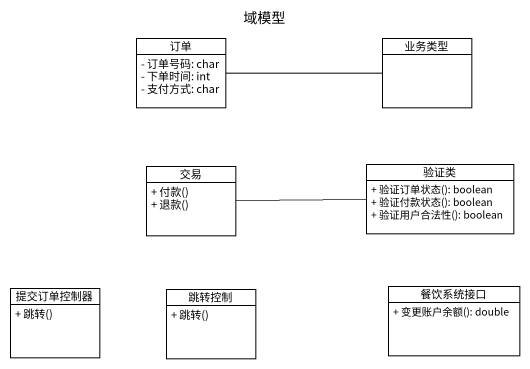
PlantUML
@startuml
title 域模型
hide circle
hide empty members
skinparam classAttributeIconSize 0
class 订单 {
  - 订单号码: char
  - 下单时间: int
  - 支付方式: char
}
class 业务类型
class 交易 {
  + 付款()
  + 退款()
}
class 验证类 {
  + 验证订单状态(): boolean
  + 验证付款状态(): boolean
  + 验证用户合法性(): boolean
}
class 提交订单控制器 {
  + 跳转()
}
class 跳转控制 {
  + 跳转()
}
class 餐饮系统接口 {
  + 变更账户余额(): double
}
订单 -right- 业务类型
交易 -right- 验证类
@enduml
